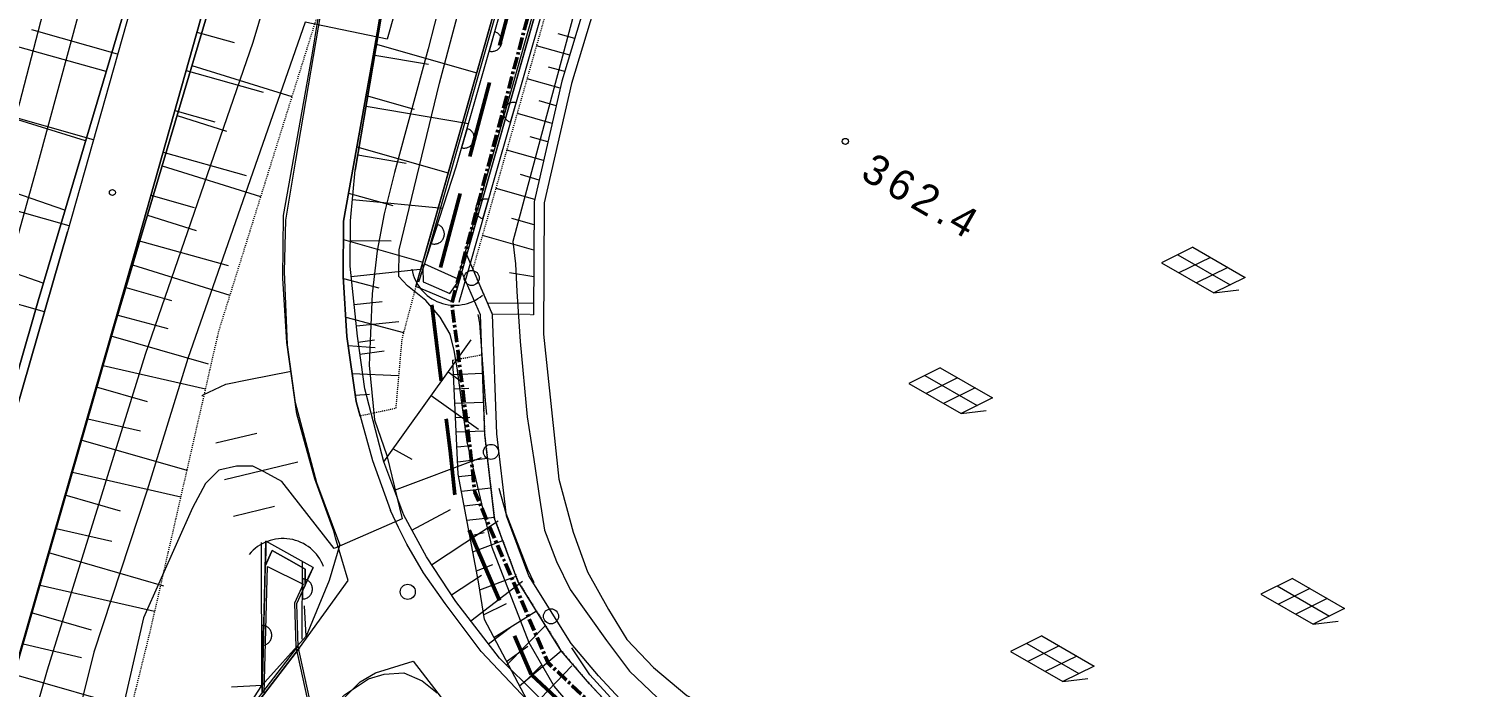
# Model space of a CAD drawing. Header units: millimetres. Extents: x 432273 to 1023813, y 170116 to 705940.
# Drawn here: x 559449 to 630613, y 526994 to 559749 of the extents above; entities that cross this region are included whole.
import ezdxf

# ---------------------------------------------------------------- set-up
doc = ezdxf.new("R2010")
doc.units = ezdxf.units.MM
doc.header["$LTSCALE"] = 100
for name, pattern in [('561019', [1, 0.5, -0.5]), ('56301', [0.5, 0.25, -0.25]), ('CENTER', [2, 1.25, -0.25, 0.25, -0.25]), ('DASHED', [19.049999999999997, 12.7, -6.35])]:
    doc.linetypes.add(name, pattern=pattern)
for name, color, linetype, lineweight in [('D-BGD', 7, 'Continuous', 13), ('D-BGD-数値図化', 7, 'Continuous', 13), ('S-SUV-ROW', 8, 'Continuous', 18), ('●予備設計_LP横断', 7, 'Continuous', 13)]:
    doc.layers.add(name, color=color, linetype=linetype, lineweight=lineweight)
doc.styles.add('Style-WORKING', font='WORKING.shx')
doc.linetypes.add('56111', pattern='A,1.25,[30,dgnlstyle-dm500.shx,S=0.004,R=0,X=0,Y=0],1.25', length=2.5)
doc.linetypes.add('56130', pattern='A,1,-0.375,[44,dgnlstyle-dm500.shx,S=0.0012,R=0,X=0,Y=0],-0.375', length=1.75)

# ---------------------------------------------------------------- blocks, each defined once
blk = doc.blocks.new('M7312')
at = {"layer": '●予備設計_LP横断', "linetype": 'Continuous', "lineweight": 20}
blk.add_circle((0, -0.001000000003841706), 0.15, dxfattribs=at)
blk = doc.blocks.new('M6217')
at = {"layer": 'D-BGD-数値図化', "linetype": 'Continuous', "lineweight": 9}
for p, q in [((-1.033000000001266, 0.7000000000116415), (-2, -0.75)), ((-1.5, 0), (1.5, 0)), ((-1.033000000001266, 0.7000000000116415), (1.966999999998734, 0.7000000000116415)), ((-0.03300000000126602, 0.7000000000116415), (-1, -0.75)), ((0.966999999998734, 0.7000000000116415), (0, -0.75)), ((1.966999999998734, 0.7000000000116415), (1, -0.75)), ((1, -0.75), (2, 0)), ((-2, -0.75), (1, -0.75))]:
    blk.add_line(p, q, dxfattribs=at)
blk = doc.blocks.new('21311212131313131')
at = {"layer": 'D-BGD', "linetype": 'Continuous'}
for p, q in [((2510242.737455517, -1408975.29285055), (2508581.053305, -1407450.004276567)), ((2477398.823436591, -1407948.518006227), (2477180.379128029, -1408780.848052828)), ((2478234.169749421, -1408181.924384336), (2477800.634114638, -1409833.354427478)), ((2509630.850526223, -1410032.293428478), (2507851.508780933, -1407980.895696097)), ((2479056.371685331, -1408411.658056455), (2478842.656824071, -1409224.866685324)), ((2479884.394517016, -1408617.464631961), (2479451.428915181, -1410266.72329753)), ((2480762.459365742, -1408799.865019195), (2480540.068718152, -1409646.9986047)), ((2481640.524214465, -1408982.265406435), (2481183.927225945, -1410721.541082889)), ((2508616.799884786, -1410695.881822468), (2506628.451290749, -1408809.35881533)), ((2509464.950860657, -1409792.145270114), (2508566.01622771, -1408935.222660448)), ((2482566.514094413, -1409174.621259104), (2482331.985301517, -1410067.991638619)), ((2483492.503974373, -1409366.97711178), (2483010.985791296, -1411201.182953396)), ((2484469.034647503, -1409569.831802049), (2484221.705205845, -1410511.96259306)), ((2487956.64632471, -1409757.990635377), (2487283.337898402, -1412322.766571444)), ((2489282.332236295, -1409737.697197449), (2489122.756199004, -1410950.562147853)), ((2490608.018147874, -1409717.403759519), (2490643.022425037, -1412004.08762506)), ((2507257.573639761, -1411352.083761514), (2505892.003822279, -1409259.8124435)), ((2508444.212082994, -1410692.188594993), (2507657.984192286, -1409656.271332399)), ((2485445.565320639, -1409772.686492322), (2484937.765737054, -1411707.003814727)), ((2486699.975891773, -1409777.227592789), (2486405.828820204, -1410890.111878466)), ((2504909.044610028, -1412102.581596353), (2504195.296207308, -1410307.387611462)), ((2506459.18843542, -1412513.02572798), (2504431.907940632, -1409989.569236799)), ((2507585.085493736, -1411601.732368386), (2506678.594053553, -1410467.063676273)), ((2431794.898435929, -1410936.131317785, 366859.9801714554), (2484164.689498886, -1418731.205466438, 364369.9803060383)), ((2503015.617747032, -1412485.3892054), (2502428.895966555, -1411009.68795394)), ((2506138.983073452, -1411883.84333986), (2505563.479569842, -1410755.466353208)), ((2498557.380029604, -1413327.615307037), (2498353.369472023, -1411854.622973856)), ((2500025.950799099, -1413109.430656973), (2499823.949635434, -1411650.946503615)), ((2501461.061559726, -1412809.876018329), (2501272.757246384, -1411450.285548435)), ((2503708.310360137, -1414518.410619288), (2501457.893655203, -1411257.180336566)), ((2503961.178345371, -1412288.019726252), (2503637.213632732, -1411476.261591791)), ((2494222.615802484, -1413620.902056248), (2494125.56799725, -1412186.540103091)), ((2495292.181263042, -1414710.669195445), (2496911.135958818, -1412336.435676954)), ((2495656.774674724, -1413523.867991322), (2495577.811584452, -1412105.680790965)), ((2497073.719048606, -1413427.998645828), (2496995.698211683, -1412026.734436266)), ((2500034.172395365, -1416440.182811121), (2498323.235073859, -1412151.839170807)), ((2499297.571313553, -1413261.467321711), (2499190.162484041, -1412485.653860369)), ((2500743.506179419, -1412959.653337655), (2500645.929810164, -1412255.134681841)), ((2502238.339653379, -1412647.632611873), (2502044.583129923, -1411938.809681532)), ((2505187.119801359, -1413503.904685886), (2504167.811948549, -1412033.866878452)), ((2477875.243978754, -1417868.477346797), (2479209.489790988, -1412787.679371896)), ((2480982.64304255, -1418254.677155963), (2481736.649587551, -1413149.662831644)), ((2494105.064503795, -1413901.191847557), (2494564.19304587, -1413229.104866403)), ((2494939.695238604, -1413572.385023777), (2494895.692514725, -1412859.247735399)), ((2496365.246861675, -1413475.933318572), (2496326.000879874, -1412771.070466097)), ((2497815.549539108, -1413377.806976434), (2497745.041690479, -1412659.242840747)), ((2489657.358356101, -1415445.085505677, 362559.9804038677), (2483899.397766251, -1413718.011118292, 362439.9804103536)), ((2502001.24712983, -1415533.366136204), (2500939.487245404, -1413641.075080656)), ((2483013.565020568, -1418667.926991329), (2484212.71961432, -1414101.55535602)), ((2485637.807428885, -1418830.821372196), (2485966.298867618, -1414336.492592558)), ((2478432.536840109, -1417873.288066576), (2478832.492712846, -1415185.141027918)), ((2487632.319823533, -1419237.950144097), (2488673.539993227, -1415272.99160267)), ((2489464.659836017, -1418816.712123129), (2489011.20365477, -1415250.961697899)), ((2480445.156700602, -1418263.265870491), (2481077.754601161, -1415856.409766512)), ((2491487.359426471, -1419044.505102987), (2492192.347273679, -1416153.766408369)), ((2497980.529187645, -1416547.183363751), (2498480.761010815, -1415612.588263388)), ((2483399.510328211, -1418608.727828212), (2483762.332634248, -1416196.662461958)), ((2485317.387305798, -1419030.901718097), (2485883.036112909, -1416820.106023527)), ((2487676.021362587, -1418897.78039593), (2487640.026085258, -1416860.207356482)), ((2491906.493272506, -1418500.407186266), (2491644.740821144, -1416396.24816942)), ((2494289.619449089, -1418664.373802758), (2494327.352966683, -1416357.100756877)), ((2489562.920389331, -1419204.672687139), (2489996.391629231, -1417427.303314528)), ((2490849.611844668, -1418640.055045731), (2490677.756686671, -1417246.331403292)), ((2492715.913233599, -1418396.295445435), (2492584.654386393, -1417594.814913091)), ((2492893.078961411, -1418891.799170211), (2492969.665544286, -1417547.957553352)), ((2493314.622673152, -1418302.23712692), (2493126.506036138, -1417104.81824781)), ((2495348.801235585, -1418491.886997588), (2495290.392692626, -1417788.135745776)), ((2507543.781391088, -1420881.833912094, 363389.9803590067), (2503692.919386934, -1420939.801330076, 363439.9803563043)), ((2507543.781391088, -1420881.833912094, 363389.9803590067), (2503692.919386934, -1420939.801330076, 363439.9803563043)), ((2507385.251088727, -1420692.445061728), (2505886.267840896, -1420806.67718686)), ((2507385.251088727, -1420692.445061728, 363389.9803590067), (2509891.958280981, -1422839.936126808, 363359.9803606282)), ((2510848.032882317, -1423123.918959339), (2507972.969683272, -1421001.64371304)), ((2510848.032882317, -1423123.918959339), (2507972.969683272, -1421001.64371304)), ((2499689.884387849, -1424903.45776898), (2498728.455912719, -1421278.511732575)), ((2479131.070424736, -1426955.28261726), (2480581.965099501, -1421953.160424172)), ((2501503.234569425, -1424423.223723361), (2500964.83129454, -1422393.343323716)), ((2509891.958280981, -1422839.936126808, 363289.9803644116), (2502770.376928854, -1422999.85348046, 363469.9803546828)), ((2509891.958280981, -1422839.936126808, 363289.9803644116), (2502770.376928854, -1422999.85348046, 363469.9803546828)), ((2509891.958280981, -1422839.936126808), (2510006.190406105, -1424338.919374643)), ((2479390.299821655, -1427244.300844248), (2480384.220601341, -1423387.862102447)), ((2484152.01780824, -1428335.846729637), (2485582.634888024, -1423403.633820525)), ((2497877.891561589, -1425383.294843165), (2497340.365450077, -1423353.894635462)), ((2483477.297656883, -1428296.035967547), (2484553.874582246, -1424142.834776429)), ((2477466.882370155, -1426738.568820625), (2477952.574511136, -1424872.583091225)), ((2481641.544116472, -1427645.564673456), (2482361.922055128, -1425161.980897898)), ((2487887.372842776, -1429444.832994739), (2489048.270323872, -1424950.178980364)), ((2489102.792808288, -1429697.116181677), (2490513.415691245, -1424833.835509664)), ((2481389.524467847, -1427757.33140236), (2481916.128579139, -1425754.137041788)), ((2492664.383548258, -1430714.70152285), (2493955.956369075, -1425835.568721335)), ((2494137.366859831, -1431060.375320719), (2495192.752419903, -1425952.327702812)), ((2485631.27420181, -1428859.582334795), (2486199.622488454, -1426696.834156084)), ((2486627.405308256, -1429016.481455649), (2487337.715298953, -1426567.608060382)), ((2497853.852352277, -1432084.960774961), (2499259.389450269, -1426789.400160525)), ((2499473.980043922, -1432474.207955103), (2500591.035427973, -1427067.679469687)), ((2490227.218107194, -1430064.529295554), (2490846.91440802, -1427724.684031136)), ((2491617.434803371, -1430388.54435821), (2492236.581944817, -1427885.913678718)), ((2503494.83550435, -1433588.391981879), (2505029.574842779, -1427827.7434662)), ((2505122.183805632, -1433970.590497466), (2506305.410397605, -1428248.585492317)), ((2495203.671085347, -1431386.578042848), (2495880.349524761, -1428838.518871968)), ((2496805.673451873, -1431767.291637917), (2497348.783687902, -1429138.647612083)), ((2509574.591656308, -1435206.619671013), (2511213.691433125, -1429047.086609977)), ((2500618.897063401, -1432823.423272365), (2501343.786007627, -1430062.348275618)), ((2478645.246646008, -1430666.959816319), (2477532.559669741, -1434948.598004829)), ((2502298.081924778, -1433222.399226281), (2502873.15241879, -1430440.265853645)), ((2479517.800466747, -1431209.863806417), (2477815.836586872, -1437904.748581965)), ((2482931.686753921, -1431770.875158813), (2480695.876757546, -1440374.039990364)), ((2506499.210942687, -1434389.470742315), (2507300.289703116, -1431385.095303971)), ((2482992.030612038, -1432165.19560451), (2482009.610934662, -1435555.821056475)), ((2508069.053853391, -1434751.306824315), (2508688.493826679, -1431834.281119177)), ((2486466.260757326, -1433120.527402593), (2484238.545927711, -1439988.14443493)), ((2487230.868210002, -1432893.165973894), (2486112.547109301, -1437205.920983155)), ((2490116.083823985, -1434124.143135341), (2488977.196894778, -1437632.93699946)), ((2491542.791014236, -1434033.83226157), (2489252.686805096, -1442652.875950635))]:
    blk.add_line(p, q, dxfattribs=at)
at = {"layer": 'D-BGD', "linetype": '56111'}
blk.add_line((2510258.162989611, -1422812.402568795), (2502701.515298071, -1422782.029996491), dxfattribs=at)
at = {"layer": 'D-BGD', "linetype": 'Continuous', "flags": 128}
for points in [[(2507965.128724509, -1411971.667649674), (2510345.721413969, -1409634.750397413)], [(2527681.414552403, -1344903.898379376), (2526576.913774494, -1345601.177267056), (2520807.534907855, -1368549.682402829), (2516076.832254638, -1389900.724759329), (2514231.572312018, -1397846.701952279), (2513339.334558267, -1400078.38924363), (2512672.303952049, -1401430.129575514), (2511723.041009977, -1403114.1617791), (2510630.697128133, -1404578.501385551), (2509053.892183941, -1406109.380102453), (2507486.235756377, -1407502.762264522), (2504153.052249359, -1409678.447902626), (2501192.265242706, -1410855.25680977), (2497129.696943524, -1411418.649209515), (2491201.637456791, -1411747.428636293), (2488263.491214511, -1413097.377349653)], [(2528002.189471261, -1345411.253691194), (2527099.799760864, -1345980.90769795), (2521391.763022403, -1368688.244559238), (2516662.187194069, -1390033.063551608), (2514805.761354169, -1398026.509918549), (2513887.407663546, -1400322.563018534), (2513202.923706449, -1401710.350269366), (2512226.853236236, -1403441.269103488), (2511082.68688696, -1404975.282457199), (2509462.638840853, -1406549.750550417), (2507851.508780933, -1407980.895696097), (2504429.809254539, -1410214.147931357), (2501346.360946178, -1411440.091380078), (2497188.002962886, -1412016.027121028), (2491234.80035806, -1412347.002804364), (2489131.702168067, -1413325.280076758), (2489484.474894739, -1413418.077646409)], [(2528570.088193763, -1346156.497239417), (2527746.779990337, -1349241.046558259), (2524709.374694462, -1361186.895445859), (2521912.870801915, -1374571.106695263), (2519020.963670483, -1387296.590251264), (2516971.908168191, -1396316.642041555), (2516028.423800811, -1399599.891344768), (2515197.465043369, -1401736.300709896), (2514336.361326414, -1403648.72062015), (2513039.66421115, -1406081.94600418), (2512213.502585515, -1407428.654843722), (2510345.721413969, -1409634.750397413), (2506377.69163168, -1411841.390245344), (2504507.184259263, -1412174.050401574), (2499183.678784812, -1413285.240424268), (2493514.036220272, -1413668.843995262)], [(2488263.462073503, -1413097.488337582), (2475998.207547296, -1409877.121276027), (2460232.952090535, -1405740.663773951), (2448092.570939938, -1402519.241655747), (2446183.520984461, -1402012.254628363), (2441397.617162577, -1400764.878597199), (2433876.159302399, -1398804.304669345), (2428488.984378912, -1397551.541309077), (2423166.602850346, -1397142.535460528), (2413728.370848289, -1397381.757197911), (2410733.706387937, -1397329.299594214), (2401759.339793966, -1395675.766336207), (2389974.386778842, -1393316.981306479), (2377659.737088535, -1390857.466932077), (2370884.840918633, -1389242.886601584), (2369208.508051027, -1388843.916933565), (2358657.059380054, -1386011.749803726)], [(2358657.059380054, -1388083.1819775), (2368717.835114762, -1390783.558559456), (2377232.091736655, -1392811.091517477), (2389582.244064604, -1395278.640976011), (2401381.878326738, -1397639.762875999), (2410533.610798992, -1399325.410643293), (2413735.771747221, -1399382.015879742), (2423114.862658772, -1399144.619254756), (2428184.679485154, -1399533.925756357), (2433397.933094445, -1400746.199944997), (2445675.138339641, -1403946.761452847), (2459722.815118953, -1407674.210214534), (2464561.598405054, -1408943.694206076), (2466252.388685444, -1409387.059628187), (2475491.182257758, -1411811.231129057), (2488726.152341651, -1415286.440423277), (2488985.394772631, -1415271.034103983), (2489649.225701563, -1415230.866330585), (2489808.239061977, -1414842.520180651), (2490197.807685747, -1413887.24526089), (2489684.116131869, -1413549.029432423), (2489484.474894739, -1413418.077646409)], [(2437624.704471697, -1396042.495395068), (2437624.704471697, -1396042.495395068), (2463728.718576394, -1404128.916944107), (2479527.913592076, -1408543.412859067), (2485552.02018526, -1409794.800358492), (2491170.430293396, -1409708.794423177)], [(2496386.975876318, -1418227.358730811), (2495667.494336862, -1418439.988111515), (2492444.573221284, -1418964.837928252), (2489472.755185962, -1419212.176974124), (2486713.227904214, -1419250.82096407), (2478853.395428293, -1418012.478682346), (2477315.187574907, -1417786.027057343), (2468177.703031096, -1416438.790259334), (2458851.341394823, -1415176.261426179), (2454755.683846125, -1414621.402527566), (2441592.713866394, -1412601.536407841), (2441288.793496294, -1412554.863091731), (2434373.445010681, -1411298.888576841), (2431933.471118644, -1411024.531593156), (2430726.049514246, -1410916.462585706), (2428831.325926607, -1411010.138289135), (2427669.634476888, -1411320.416904849), (2422756.70555289, -1412666.632185807), (2421023.091145654, -1412724.240881622), (2414412.055220342, -1411780.783318314)], [(2358657.059380054, -1405116.466649318), (2362552.052965322, -1405834.619382136), (2368686.490732715, -1406921.882957481), (2375198.793647845, -1408185.222968855), (2388272.463234089, -1410776.383586696), (2401423.341371204, -1413241.085368159), (2408168.002664888, -1414586.025485956), (2413610.060083291, -1415698.96785596), (2417599.864005749, -1416428.446356288), (2422209.340329613, -1417185.926165196), (2429221.426448369, -1418488.018237473), (2439273.40403551, -1420694.994707351), (2456725.773720596, -1425121.180122817), (2469693.472027982, -1428538.997872106), (2472342.77613151, -1429236.900412271), (2490996.072398169, -1434366.119352137), (2508857.712932934, -1439098.437652751), (2530493.80087034, -1444947.37725439)], [(2441288.793496294, -1412554.863091731), (2441592.713866394, -1412601.536407841), (2454755.683846125, -1414621.402527566), (2458851.341394823, -1415176.261426179), (2468177.703031096, -1416438.790259334), (2477315.187574907, -1417786.027057343), (2478853.395428293, -1418012.478682346), (2486713.227904214, -1419250.82096407), (2489472.755185962, -1419212.176974124), (2492444.573221284, -1418964.837928252), (2495667.494336862, -1418439.988111515), (2498592.927930842, -1417575.576588374), (2501060.150316869, -1416625.628725435)], [(2507965.128724509, -1411971.667649674), (2505622.724683495, -1413811.9133804), (2504114.963112121, -1414918.873481613), (2502717.805431848, -1415771.731691894), (2501889.217970338, -1416198.241626982), (2501060.150316869, -1416625.628725435)], [(2511918.2850559, -1420185.956361202), (2510258.592458769, -1418715.339840329), (2509440.597906887, -1417535.634499865), (2509189.347510261, -1416759.669187315), (2509112.842979152, -1415797.776804523), (2509490.00983297, -1414863.073613895), (2510067.535342511, -1414112.156715166)], [(2625466.565750719, -1455191.945649403), (2622770.468763465, -1455137.629452334), (2608757.691051504, -1454270.261313782), (2593933.427209351, -1452769.409042871), (2582484.970140864, -1451336.999408392), (2568534.525542987, -1448952.162544109), (2553705.873962468, -1446091.12258478), (2545301.64825691, -1444341.571978309), (2531476.901069621, -1441069.054386485), (2509891.310767803, -1435234.078613252), (2492038.525087315, -1430504.327713357), (2473382.117138607, -1425374.545361067), (2470727.069862821, -1424674.638832616), (2457726.980599887, -1421249.349411644), (2440256.901206207, -1416818.02919475), (2438038.97495519, -1416217.194297163), (2437285.018117508, -1415853.47186016)], [(2502138.242472384, -1419425.210896281), (2499558.423684322, -1420418.402818663), (2496336.126246947, -1421371.108441981), (2492809.778345651, -1421944.178332298), (2489617.978831986, -1422210.17599326), (2486498.905439375, -1422253.777823783), (2478400.581137465, -1420978.359368583), (2476866.842321439, -1420752.074184591), (2467757.843108284, -1419409.030935187), (2458425.25810784, -1418145.375277135), (2454327.366040478, -1417590.433158033), (2441138.145248802, -1415566.45671021), (2440834.224878735, -1415519.783394101)], [(2440256.901206194, -1416818.029194743), (2457726.980599887, -1421249.349411644), (2470727.069862821, -1424674.638832616), (2473382.117138607, -1425374.545361067), (2492038.525087315, -1430504.327713357), (2509891.310767803, -1435234.078613252), (2531476.901069621, -1441069.054386485), (2545301.64825691, -1444341.571978309), (2553705.873962468, -1446091.12258478), (2568534.525542987, -1448952.162544109), (2582484.970140864, -1451336.999408392), (2593933.427209351, -1452769.409042871), (2608757.691051504, -1454270.261313782), (2622770.468763465, -1455137.629452334), (2625466.565750719, -1455191.945649403)], [(2507972.969683272, -1421001.64371304), (2504577.255974095, -1418655.907034713), (2502471.524378933, -1419320.372174561), (2502138.242472384, -1419425.210896281)], [(2503757.79982603, -1421360.652264493), (2504054.66079681, -1420803.800829203), (2504134.789719008, -1420803.204893304), (2504852.044393484, -1420794.563346976), (2504453.818915945, -1420624.441482502), (2503961.320854382, -1420414.111673858), (2502701.515298064, -1422782.029996504), (2503290.819863298, -1422784.286512373), (2503957.058448107, -1422787.618198603), (2503223.513594762, -1422488.651845465), (2503167.522448486, -1422465.980472681), (2503757.79982603, -1421360.652264493)], [(2507914.027557215, -1421082.24039224), (2511977.227181928, -1420105.359681978)], [(2662323.14856254, -1459052.38448223), (2648448.016636777, -1459560.012500415), (2633537.017893234, -1459354.64348862), (2622606.342624572, -1459135.958213129), (2608431.968844066, -1458257.64896905), (2593483.301808327, -1456744.555630522), (2581899.43539377, -1455295.019788504), (2567818.697120172, -1452887.87695693), (2552918.957043859, -1450013.001348024), (2544432.553469557, -1448246.964470786), (2530493.80087034, -1444947.37725439), (2508857.712932934, -1439098.437652751), (2490996.072398169, -1434366.119352137), (2472342.77613151, -1429236.900412271), (2469693.472027982, -1428538.997872106), (2456725.773720596, -1425121.180122817), (2439273.40403551, -1420694.994707351)], [(2504852.044393484, -1420794.563346976), (2504134.789719008, -1420803.204893304), (2504054.66079681, -1420803.800829203), (2503757.79982603, -1421360.652264493), (2503167.522448486, -1422465.980472681), (2503223.513594762, -1422488.651845465), (2503957.058448107, -1422787.618198603), (2510258.162989611, -1422812.402568795)], [(2504852.044393484, -1420794.563346976), (2505782.00975411, -1421190.797264705), (2507914.027557215, -1421082.24039224)]]:
    blk.add_lwpolyline(points, dxfattribs=at)
at = {"layer": 'D-BGD', "linetype": '56130', "flags": 128}
blk.add_lwpolyline([(2514622.547103461, -1246109.584390967), (2512893.221900224, -1246076.058012172), (2511007.794139144, -1246040.298072161), (2509122.846569995, -1246003.660968788), (2508538.343924178, -1245992.632819114), (2455835.197347997, -1246138.980726521), (2454668.736560267, -1255950.008128284), (2453065.61965814, -1269434.605314129), (2451493.7544711, -1286129.558277148), (2448677.525475227, -1311230.545793112), (2446125.953955965, -1331880.922084621), (2443096.552229786, -1352227.534884749), (2441273.763789459, -1368245.884962265), (2438168.086199054, -1395687.381591624), (2463869.998574408, -1403649.24129833), (2479646.172181975, -1408057.304739232), (2485599.614892431, -1409294.013232208), (2492122.857949135, -1409194.156224697), (2499317.424646148, -1408276.166924074), (2501939.271709581, -1407512.329788409), (2503905.387017649, -1406763.4532186), (2505752.379328482, -1405680.315227313), (2507219.10744688, -1404737.858173567), (2508591.490280627, -1403384.640912339), (2509935.590571872, -1401685.329610766), (2510922.448141532, -1399736.868520182), (2511901.045835306, -1397709.783172686), (2512596.290106982, -1395912.912559247), (2516142.058910173, -1380999.671623971), (2516436.130554646, -1379760.690311514), (2519187.266831798, -1366609.291805269), (2522979.40566646, -1351173.120882838), (2524671.515952447, -1344479.428805431), (2524926.280734827, -1344103.599211902), (2527762.703748247, -1339909.429601868), (2532672.782989978, -1322814.304546974), (2534881.598947912, -1317255.085069758), (2538710.999586049, -1310972.159883174), (2543848.631514769, -1302751.400003073), (2546419.359153654, -1297676.454101073), (2548058.677996431, -1293830.178780453), (2549288.464857101, -1290946.490306488), (2550142.7856211, -1288615.383194856), (2550802.915615333, -1286451.578019368), (2552060.930484941, -1282329.300423205), (2553583.436383714, -1272715.465467964), (2555409.243755489, -1262455.961742026), (2558253.263676069, -1246281.867809497), (2550721.829888273, -1246307.479687257), (2526587.932707722, -1246387.391619486), (2525836.3787448, -1246331.654922297), (2524047.66852824, -1246198.356710113), (2522257.600956349, -1246065.455469365), (2520621.068541617, -1245943.642644078)], dxfattribs=at)
at = {"layer": 'D-BGD', "linetype": 'Continuous', "flags": 128}
for points, elevation in [([(2504812.796833211, -1420887.081604204), (2505764.377527378, -1421291.728446411), (2507928.242004699, -1421181.22497895), (2511999.105569355, -1420202.839603418)], 361999.9804341352), ([(2441124.986473615, -1355814.403248399), (2439535.811422008, -1372974.136100403), (2437012.658290696, -1396286.098691348), (2437875.785146303, -1397491.651176098), (2439345.340859636, -1398251.679273951), (2442033.081364534, -1399179.250351777), (2462727.500458831, -1404717.892219523), (2487559.322234682, -1410808.024946091), (2488666.1761478, -1410660.39269952), (2490029.378905409, -1410563.032339258), (2492521.742500949, -1410343.931835052), (2496249.947027041, -1409914.426900083), (2498371.424519699, -1409548.151392974), (2500382.57839118, -1409200.143268199), (2501873.730300522, -1408935.699067349), (2503415.537675204, -1408320.492824294), (2504788.94881233, -1407600.559779856), (2507299.293768708, -1405745.087563247), (2508793.199601914, -1404565.560128268), (2510080.183837034, -1403162.17237479)], 361999.9804341352), ([(2511169.185538564, -1406918.51882321), (2509612.868145484, -1408307.848050398), (2507492.145382465, -1409591.1275594), (2502783.412826081, -1411534.783883777), (2497560.430084565, -1412878.849781587), (2493886.123757302, -1413447.304282084), (2493034.613346445, -1413624.137362806), (2492230.386537506, -1413829.135327009), (2491395.358573789, -1414344.462597522), (2490577.881531359, -1415073.464761723), (2489866.311684786, -1416010.929536371), (2489416.401487441, -1416447.514890959), (2488093.867734845, -1416462.255452662), (2479752.092808857, -1414634.028934753), (2461849.215075474, -1410251.928394992), (2441456.515313541, -1404999.303005425), (2428830.039298961, -1401659.979419152), (2426131.480128704, -1401022.895771936), (2424322.627677915, -1400961.793749357), (2423195.875453397, -1401283.219131283), (2421558.09282252, -1401927.967701738), (2417391.926468321, -1404011.319703613), (2416150.049660739, -1404515.969880012)], 361999.9804341352), ([(2489458.948197585, -1413514.687100674), (2475972.680850142, -1409973.730730291), (2460207.425393398, -1405837.273228199), (2448067.044242783, -1402615.851110011), (2446157.994287352, -1402108.864082651), (2441372.090465443, -1400861.488051441), (2433852.386932012, -1398901.874507471), (2428473.669891366, -1397650.321192609), (2423164.215283042, -1397242.691830457), (2413728.21779968, -1397481.996788347), (2410723.738101163, -1397428.726110701), (2401740.91362435, -1395773.982807277), (2389955.08344584, -1393414.71758563), (2377638.199236837, -1390955.119990722), (2370861.548740178, -1389339.579276348), (2369183.858517251, -1388941.006579762), (2358657.059380054, -1386115.250704661)], 360999.9804881846), ([(2358657.059380054, -1387979.67247549), (2368742.484648535, -1390686.46891325), (2377253.62958835, -1392713.438458822), (2389601.547397606, -1395180.90469686), (2401400.304496359, -1397541.546404906), (2410543.579085765, -1399225.984126807), (2413735.924795842, -1399281.776289297), (2423117.250226093, -1399044.462884794), (2428199.993972704, -1399435.145872819), (2433421.705464842, -1400648.630106851), (2445700.665036817, -1403850.151998603), (2459748.341816107, -1407577.60076027), (2464587.125102221, -1408847.084751819), (2466277.915382598, -1409290.450173922), (2475516.708954931, -1411714.621674804), (2488751.679038798, -1415189.83096901), (2489458.948197585, -1413514.687100674)], 360999.9804881846), ([(2464480.48329107, -1412046.934657058), (2478066.981617709, -1415227.787242808), (2484247.092146561, -1416770.988287736), (2486318.608637733, -1417241.51133605), (2488157.08759395, -1417552.539874493), (2490304.832163488, -1417754.702583612), (2492251.782843706, -1417796.781543133), (2493856.288750838, -1417829.239447813), (2496564.778896798, -1417502.727082505), (2498327.150293347, -1416853.220593473), (2501460.650483852, -1416037.730297512), (2502997.85301432, -1419379.356386386), (2499731.983429557, -1422054.747746274), (2499260.479902329, -1422938.947562643), (2498991.93782112, -1423504.461583914), (2499015.024345333, -1424326.5272378), (2499220.951127472, -1425201.944894103), (2499896.970518368, -1425855.892665338), (2501126.535479144, -1426462.880147899), (2506650.541199888, -1428788.083346361), (2525150.896323807, -1432628.556064179)], 362999.9803800859), ([(2358657.059380054, -1397317.573070537), (2370204.38603572, -1399282.350491999), (2385970.883097379, -1402291.989765106), (2408638.854739384, -1407699.16711853), (2413632.425313829, -1408525.549686528), (2415663.819947479, -1408511.252963209), (2417802.008502676, -1408176.926481878), (2420278.829946354, -1407473.921631576), (2422448.241497525, -1406709.792748615), (2424561.131013448, -1406009.34477918), (2427229.950800431, -1405738.637988071), (2429875.834252126, -1406167.898961579), (2444511.619894727, -1409112.603281381), (2457963.521949249, -1412266.514421437), (2472321.969007106, -1415892.761293751), (2477619.802402396, -1417273.32171465), (2476867.825666507, -1421362.533022461), (2493699.00585645, -1426858.883586684), (2500294.802867422, -1428740.230631949), (2508409.711016967, -1431228.608203084), (2514811.505696376, -1432683.400361362)], 363999.9803260367), ([(2525843.264270069, -1437890.368354854), (2509335.430229808, -1433517.261361632), (2493542.717739391, -1428964.479355717), (2477918.257042707, -1423931.505402853), (2466545.161402612, -1420812.053283182), (2458229.224052151, -1418422.251849938), (2458777.331570193, -1414880.377097765), (2444484.825771833, -1411346.090808917), (2434893.164774966, -1409047.95726076), (2431110.146618071, -1408317.677163856), (2428824.827054352, -1407844.114176607), (2426870.634275353, -1407684.066787007), (2425034.93603424, -1407694.911292513), (2422996.149125769, -1408160.036511267), (2421429.678824917, -1408776.561847488), (2418154.721933956, -1410085.77268524), (2416481.639453553, -1410380.585679834), (2414766.803229041, -1410318.509880973), (2398392.794479176, -1406581.842787452), (2383312.280307598, -1403345.79587729), (2361080.885415372, -1399073.687059974), (2358657.059380054, -1398725.183965681)], 364999.9802719873), ([(2510252.489645506, -1422712.393508796), (2503957.211496712, -1422687.378608174), (2504812.796833211, -1420887.081604204)], 361999.9804341352), ([(2464896.211968435, -1429711.406625325), (2484278.855709718, -1434543.334135486), (2497406.721944732, -1437914.309255133), (2513704.48635772, -1442400.42397174)], 364999.9802719873), ([(2526484.726157719, -1447535.121153484), (2510216.505029654, -1443301.167471437), (2497243.793403489, -1439873.765014403), (2481157.713288328, -1435471.613101758), (2464880.357993559, -1431627.112305942)], 363999.9803260367)]:
    blk.add_lwpolyline(points, dxfattribs=dict(at, elevation=elevation))
at = {"layer": 'D-BGD', "linetype": '561019', "flags": 128}
for points in [[(2493514.036220272, -1413668.843995262), (2493396.217966244, -1413107.289168527), (2493214.704448774, -1412237.255975146), (2497188.002962886, -1412016.027121028), (2501346.360946178, -1411440.091380078), (2504429.809254539, -1410214.147931357), (2507851.508780933, -1407980.895696097), (2509462.638840853, -1406549.750550417), (2511082.68688696, -1404975.282457199), (2512226.853236236, -1403441.269103488), (2513202.923706449, -1401710.350269366), (2513887.407663546, -1400322.563018534), (2514805.761354169, -1398026.509918549), (2516662.187194069, -1390033.063551608), (2521391.763022403, -1368688.244559238), (2527099.799760864, -1345980.90769795), (2528002.189471279, -1345411.253691205), (2528376.381439578, -1345902.249953608), (2528570.088193763, -1346156.497239417)], [(2358657.059380054, -1391588.397457373), (2378520.402744412, -1395818.098433073), (2391019.193612248, -1398524.343463233), (2399191.304862062, -1400293.890909022), (2410094.226581501, -1402904.003817179), (2412208.243886264, -1403398.93343396), (2413642.890025312, -1403762.498034757), (2415055.958135461, -1403936.404035089), (2416507.451163176, -1403511.164404756), (2420020.229328505, -1401475.976998259), (2420955.427054524, -1401058.807848077), (2422110.985056798, -1400793.053165344), (2424705.193344572, -1400254.633625473), (2428184.679485154, -1399533.925756357), (2433397.933094445, -1400746.199944997), (2445675.138339641, -1403946.761452847), (2459722.815118953, -1407674.210214534), (2475491.182257758, -1411811.231129057), (2489892.16934891, -1415593.010450597), (2490120.57714414, -1415648.50705503), (2492535.409833106, -1416237.431851967), (2495974.57803068, -1416467.105151469), (2496252.971710042, -1417655.80309383), (2496386.975876318, -1418227.358730811)], [(2491170.430293396, -1409708.794423177), (2491201.637456791, -1411747.428636293), (2488979.995224826, -1412768.175333454), (2476125.166261534, -1409393.508354509), (2460360.524171475, -1405257.211781787), (2446310.702891408, -1401528.699092621), (2436838.266269651, -1399059.680674403), (2437624.704471697, -1396042.495395068)], [(2437285.018117489, -1415853.471860149), (2436932.101904556, -1415331.941320537), (2436799.078210761, -1414902.287186354), (2440834.224878735, -1415519.783394101), (2441138.145248795, -1415566.456710223), (2454327.366040478, -1417590.433158033), (2458425.25810784, -1418145.375277135), (2467757.843108284, -1419409.030935187), (2475997.601155887, -1420623.930855943), (2479348.724921263, -1421595.451928007), (2492331.215438482, -1425361.098913324), (2504884.767318611, -1427954.817369557), (2507321.118728194, -1428458.619056665), (2511749.299636581, -1429457.722462232), (2524877.867025212, -1432317.204199605), (2549447.119458537, -1437779.080378059), (2550102.685730406, -1437924.774627955), (2550277.253677556, -1437959.917598793), (2563528.999864467, -1440588.141955245), (2578726.249459584, -1443213.191484833), (2587788.050206392, -1444838.206888766), (2590742.921874026, -1445862.993876614), (2591770.462811495, -1446174.699662874), (2594901.34874078, -1447123.697629577), (2601287.259781517, -1448788.681855309), (2612561.521968483, -1451509.737275298), (2613784.637815844, -1451845.285260044), (2621740.707650766, -1454032.381604983), (2622660.466540501, -1454318.144591556), (2623603.198119062, -1454611.923531211), (2625466.565750719, -1455191.945649403)]]:
    blk.add_lwpolyline(points, dxfattribs=at)
at = {"layer": 'D-BGD', "linetype": '56111'}
for points in [[(2358657.059380054, -1386011.749803726), (2369208.508051027, -1388843.916933565), (2377659.737088535, -1390857.466932077), (2389974.386778842, -1393316.981306479), (2401759.339793966, -1395675.766336207), (2410733.706387937, -1397329.299594214), (2413728.370848289, -1397381.757197911), (2423166.602850346, -1397142.535460528), (2428488.984378912, -1397551.541309077), (2433876.159302399, -1398804.304669345), (2446183.520984474, -1402012.25462837), (2460232.952090535, -1405740.663773951), (2475998.207547296, -1409877.121276027), (2490635.016712126, -1413719.596092822)], [(2489892.16934891, -1415593.010450597), (2475491.182257758, -1411811.231129057), (2459722.815118953, -1407674.210214534), (2445675.138339641, -1403946.761452847), (2433397.933094445, -1400746.199944997), (2428184.679485154, -1399533.925756357), (2423114.862658772, -1399144.619254756), (2413735.771747221, -1399382.015879742), (2410533.610798992, -1399325.410643293), (2401381.878326738, -1397639.762875999), (2389582.244064604, -1395278.640976011), (2377232.091736655, -1392811.091517477), (2368717.835114762, -1390783.558559456), (2358657.059380054, -1388083.1819775)], [(2503961.320854401, -1420414.111673869), (2505782.009754113, -1421190.797264698), (2507914.027557234, -1421082.240392251)]]:
    blk.add_lwpolyline(points, dxfattribs=at)
at = {"layer": 'D-BGD', "linetype": 'Continuous', "extrusion": (0.02109114860081024, -0.003307466639105525, 0.9997720860851886), "elevation": 419457.5588965641}
blk.add_lwpolyline([(-998134.406912772, -2690298.927858864), (-998406.9951743246, -2690161.513794109), (-1000845.836018594, -2688284.773452933), (-1001964.634950108, -2687116.861785171)], dxfattribs=at)
at = {"layer": 'D-BGD', "linetype": 'Continuous'}
for points, elevation in [([(2481623.252533555, -1411051.476559917), (2480655.800635596, -1410796.606559843), (2480647.035698018, -1410839.689916959), (2480641.382442515, -1410883.336686509), (2480639.801252958, -1410925.792541754), (2480640.851553549, -1410969.68897282), (2480647.72824683, -1411013.354873454), (2480656.442487399, -1411055.746639273), (2480670.105957286, -1411097.427682713), (2480686.964329744, -1411137.437619907), (2480706.537412848, -1411176.653614222), (2480731.142945796, -1411212.924367466), (2480757.586026001, -1411247.920985896), (2480787.307229276, -1411279.011979374), (2480820.223335138, -1411308.431866603), (2480854.580016826, -1411335.220263691), (2480891.734629641, -1411358.980199204), (2480929.535875407, -1411377.39393395), (2480970.051831818, -1411395.013725823), (2481012.091584552, -1411407.767508857), (2481055.174941653, -1411416.532446443), (2481097.944547834, -1411421.705510011), (2481141.277566455, -1411423.766891507), (2481185.173997529, -1411422.71659092), (2481227.482542851, -1411416.236869065), (2481270.354500598, -1411406.645465128), (2481312.432515483, -1411394.339350563), (2481352.045481229, -1411376.123622775), (2481391.261475558, -1411356.550539667), (2481427.532228791, -1411331.945006734), (2481462.048655279, -1411306.379089905), (2481494.497004086, -1411276.260915185), (2481523.916891301, -1411243.344809324), (2481550.705288396, -1411208.988127646), (2481573.107868598, -1411172.230486262), (2481592.878958652, -1411134.03226905), (2481609.621587141, -1411093.036120712), (2481623.252533555, -1411051.476559917)], 362415.9804116507), ([(2477142.709670418, -1411938.972698676), (2478109.284405005, -1412193.362506807), (2478118.926505956, -1412150.759341637), (2478124.099569531, -1412107.989735459), (2478126.16095103, -1412064.656716835), (2478124.233487067, -1412020.280093826), (2478117.753765216, -1411977.971548518), (2478108.162361274, -1411935.099590761), (2478095.856246703, -1411893.021575876), (2478077.640518914, -1411853.408610126), (2478058.067435825, -1411814.192615811), (2478033.94209482, -1411777.044699184), (2478008.376177987, -1411742.5282727), (2477977.777811325, -1411710.95708728), (2477945.738868851, -1411682.017391993), (2477911.382187163, -1411655.228994901), (2477873.74738239, -1411632.346222765), (2477835.549165194, -1411612.5751327), (2477795.430180228, -1411596.312696149), (2477752.993456064, -1411582.201557792), (2477709.910098948, -1411573.436620207), (2477667.140492767, -1411568.263556643), (2477623.807474146, -1411566.202175151), (2477580.308014517, -1411568.609831053), (2477537.122305822, -1411574.609360965), (2477494.250348061, -1411584.200764899), (2477453.049496563, -1411596.987071409), (2477413.039559372, -1411613.845443872), (2477373.823565072, -1411633.418526979), (2477337.55281181, -1411658.024059923), (2477302.556193395, -1411684.467140129), (2477271.465199902, -1411714.188343407), (2477241.1681493, -1411746.624257323), (2477215.256915593, -1411781.46113095), (2477191.496980076, -1411818.615743772), (2477172.60305338, -1411857.294152922), (2477155.46345346, -1411896.932945945), (2477142.709670418, -1411938.972698676)], 362393.9804128399), ([(2486457.317120778, -1412327.497666555), (2485490.345414747, -1412071.750503093), (2485480.703313796, -1412114.35366827), (2485476.407413608, -1412157.60346639), (2485473.468868736, -1412200.456293069), (2485475.396332685, -1412244.832916074), (2485481.876054551, -1412287.141461393), (2485491.467458477, -1412330.01341915), (2485503.773573063, -1412372.091434028), (2485521.112137464, -1412411.224207846), (2485541.562383941, -1412450.920394104), (2485565.687724947, -1412488.06831072), (2485591.253641779, -1412522.584737211), (2485620.974845054, -1412553.675730693), (2485653.890950915, -1412583.095617914), (2485688.247632604, -1412609.884015003), (2485725.402245419, -1412633.643950523), (2485764.080654558, -1412652.537877208), (2485803.719447596, -1412669.677477139), (2485845.75920033, -1412682.431260169), (2485888.362365503, -1412692.073361139), (2485932.009135043, -1412697.726616645), (2485974.464990291, -1412699.307806195), (2486018.841613307, -1412697.380342235), (2486062.027321988, -1412691.380812316), (2486104.899279749, -1412681.789408382), (2486146.100131261, -1412669.003101875), (2486186.110068452, -1412652.144729409), (2486225.326062752, -1412632.571646309), (2486261.596816, -1412607.966113357), (2486296.593434429, -1412581.523033159), (2486328.561591295, -1412552.282021816), (2486357.981478509, -1412519.365915962), (2486384.769875605, -1412485.00923428), (2486407.652647749, -1412447.374429516), (2486427.423737817, -1412409.176212308), (2486443.68617435, -1412369.057227339), (2486457.317120778, -1412327.497666555)], 362464.9804090024), ([(2481977.33767008, -1413211.882123231), (2482944.78956804, -1413466.752123315), (2482953.554505618, -1413423.668766196), (2482959.207761121, -1413380.021996645), (2482960.788950678, -1413337.566141401), (2482958.861486714, -1413293.189518392), (2482952.381764864, -1413250.880973077), (2482943.270552864, -1413207.131851943), (2482930.484246365, -1413165.931000431), (2482913.14568195, -1413126.798226624), (2482893.572598846, -1413087.582232305), (2482869.44725784, -1413050.434315685), (2482843.00417765, -1413015.437697255), (2482813.28297436, -1412984.346703777), (2482780.366868498, -1412954.926816552), (2482746.010186825, -1412928.138419464), (2482708.375382053, -1412905.255647324), (2482670.177164856, -1412885.484557259), (2482630.058179891, -1412869.222120715), (2482588.498619099, -1412855.591174293), (2482545.415261983, -1412846.826236712), (2482501.768492414, -1412841.172981198), (2482459.312637181, -1412839.591791648), (2482414.936014179, -1412841.519255611), (2482372.627468857, -1412847.998977462), (2482328.878347723, -1412857.110189458), (2482287.677496225, -1412869.896495971), (2482248.544722407, -1412887.23506038), (2482209.328728092, -1412906.808143483), (2482172.180811472, -1412930.933484482), (2482137.184193042, -1412957.376564684), (2482106.093199565, -1412987.097767969), (2482076.673312336, -1413020.013873824), (2482049.884915255, -1413054.370555508), (2482027.002143111, -1413092.005360273), (2482007.231053042, -1413130.203577477), (2481990.968616495, -1413170.322562443), (2481977.33767008, -1413211.882123231)], 362429.9804108941), ([(2486784.121233378, -1414583.552300252), (2487741.866940943, -1414870.730035394), (2487752.866397238, -1414827.729898783), (2487759.396816128, -1414784.563321171), (2487763.212524374, -1414742.190686428), (2487762.162223783, -1414698.29425536), (2487757.520049189, -1414654.711575231), (2487750.163163951, -1414611.922837978), (2487737.857049379, -1414569.844823092), (2487722.356032236, -1414529.437914463), (2487704.140304447, -1414489.824948714), (2487680.495155398, -1414451.79986871), (2487656.286593895, -1414416.886470781), (2487627.52577449, -1414384.041150546), (2487595.089860571, -1414353.744099948), (2487562.57072614, -1414325.681568042), (2487525.896305252, -1414301.044469145), (2487488.178279998, -1414280.396215703), (2487449.019678917, -1414262.379452392), (2487406.582954737, -1414248.268314039), (2487364.459981506, -1414237.749049693), (2487321.293403894, -1414231.21863081), (2487278.920769158, -1414227.402922557), (2487234.14717471, -1414227.973031202), (2487191.441657943, -1414233.095397738), (2487148.652920693, -1414240.452282977), (2487106.177934377, -1414251.401042226), (2487066.167997187, -1414268.259414696), (2487025.677868053, -1414285.994950542), (2486989.010143375, -1414309.243128164), (2486952.739390127, -1414333.848661101), (2486920.771233276, -1414363.089672452), (2486889.597019287, -1414395.045394425), (2486862.411650761, -1414428.044720791), (2486837.774551871, -1414464.719141679), (2486817.12629843, -1414502.437166941), (2486799.109535107, -1414541.595768025), (2486784.121233378, -1414583.552300252)], 362509.9804065701), ([(2504544.578065227, -1420927.214939124), (2505544.444831005, -1420912.540381885), (2505541.640203655, -1420867.683566941), (2505535.160481804, -1420825.375021623), (2505525.088885935, -1420783.380227249), (2505511.425416048, -1420741.699183805), (2505494.567043575, -1420701.689246607), (2505473.636605141, -1420662.870223734), (2505450.388427523, -1420626.202499048), (2505422.107800075, -1420592.480015437), (2505392.866788713, -1420560.511858583), (2505359.470490924, -1420531.969134738), (2505325.11380925, -1420505.180737646), (2505287.479004478, -1420482.297965506), (2505248.800595339, -1420463.404038821), (2505207.804446972, -1420446.661410331), (2505166.641857625, -1420434.387819232), (2505124.435663898, -1420426.103073593), (2505080.788894343, -1420420.449818083), (2505036.97568378, -1420419.265599963), (2504992.996032209, -1420422.550419246), (2504949.810323514, -1420428.549949162), (2504907.81552914, -1420438.621545034), (2504866.1344857, -1420452.285014921), (2504827.001711882, -1420469.623579325), (2504788.182688998, -1420490.554017755), (2504751.51496432, -1420513.802195377), (2504717.395509263, -1420540.725467521), (2504684.94716047, -1420570.843642245), (2504656.404436614, -1420604.239940041), (2504629.616039533, -1420638.596621722), (2504608.090622719, -1420675.834455045), (2504587.839340708, -1420714.90983563), (2504571.576904161, -1420755.028820591), (2504559.700284493, -1420797.548765271), (2504551.415538857, -1420839.754959003), (2504545.762283354, -1420883.401728561), (2504544.578065227, -1420927.214939124)], 363421.9803572771), ([(2506893.280105423, -1422907.265369368), (2507892.999561246, -1422884.529900721), (2507890.591905341, -1422841.030441096), (2507883.235020116, -1422798.241703846), (2507873.163424248, -1422756.246909465), (2507859.499954347, -1422714.565866021), (2507841.284226558, -1422674.952900261), (2507820.353788139, -1422636.133877388), (2507796.625418579, -1422600.343316079), (2507769.221954489, -1422567.10102441), (2507739.583971711, -1422533.775512237), (2507705.707481965, -1422506.109951768), (2507671.350800292, -1422479.32155468), (2507633.235803592, -1422457.315945912), (2507594.557394438, -1422438.422019228), (2507554.438409473, -1422422.15958268), (2507511.918464811, -1422410.282963016), (2507469.712271069, -1422401.998217372), (2507426.462472959, -1422397.702317185), (2507381.772099009, -1422396.037907131), (2507337.792447438, -1422399.322726409), (2507295.483902116, -1422405.802448268), (2507253.489107742, -1422415.874044136), (2507211.808064302, -1422429.537514027), (2507172.195098557, -1422447.753241815), (2507133.376075672, -1422468.683680238), (2507097.585514367, -1422492.412049802), (2507063.863030741, -1422520.692677265), (2507031.894873905, -1422549.933688604), (2507003.352150049, -1422583.329986408), (2506977.440916341, -1422618.166860031), (2506954.558144197, -1422655.801664789), (2506935.184025574, -1422695.357237315), (2506919.7987524, -1422735.956414223), (2506907.044969373, -1422777.996166957), (2506899.637387095, -1422820.682552627), (2506894.46432352, -1422863.452158808), (2506893.280105423, -1422907.265369368)], 363352.9803610065)]:
    blk.add_lwpolyline(points, close=True, dxfattribs=dict(at, elevation=elevation))
at = {"layer": 'D-BGD', "linetype": 'Continuous', "extrusion": (-0.07288577309691005, -0.216910404849273, 0.9734667638641755), "elevation": 477976.1704806096}
blk.add_lwpolyline([(2804692.617699361, -449480.540340191), (2809225.55485838, -449174.6343397708), (2811127.609464004, -449043.5317681577)], dxfattribs=at)
at = {"layer": 'D-BGD', "linetype": 'Continuous', "flags": 128}
blk.add_lwpolyline([(2489484.474894739, -1413418.077646409), (2489615.229631328, -1413452.036399138), (2490635.016712126, -1413719.596092822), (2489892.16934891, -1415593.010450597), (2488858.661404981, -1415321.35955987), (2488726.152341651, -1415286.440423277), (2488985.394772619, -1415271.034103976), (2489649.225701563, -1415230.866330585), (2489808.239061977, -1414842.520180651), (2490197.807685747, -1413887.24526089), (2489684.116131869, -1413549.029432423)], close=True, dxfattribs=at)
at = {"layer": 'D-BGD', "linetype": 'Continuous', "extrusion": (0.2993144387840014, 0.7339732956371088, 0.609667178079171), "elevation": -70706.76287607549}
blk.add_lwpolyline([(-2853366.546021633, 513257.701550986), (-2855224.705677248, 512879.2278986378), (-2858217.505787796, 512828.7647449878)], dxfattribs=at)
at = {"layer": 'D-BGD', "linetype": 'Continuous', "extrusion": (-0.09206085719558296, -0.153275698112438, 0.9838858464987487), "elevation": 344459.8492197996}
blk.add_lwpolyline([(2889353.092349118, 136303.77269976), (2884226.790651612, 136359.7018072513), (2880972.179720203, 136918.9928819552)], dxfattribs=at)
at = {"layer": 'D-BGD', "linetype": 'Continuous', "elevation": 363999.9803260366}
blk.add_lwpolyline([(2495556.487780666, -1426118.939353031), (2495491.948834843, -1426049.407177025), (2494946.950100556, -1424941.627318543), (2494689.301287542, -1423808.747385263), (2494226.442153439, -1421697.098523158)], dxfattribs=at)
at = {"layer": 'D-BGD', "linetype": 'Continuous'}
for points in [[(2510098.038979098, -1409135.48756296, 363039.980377924), (2508277.078433578, -1411045.723657988, 363069.9803763025), (2505513.076388631, -1413283.332052788, 363219.9803681951), (2503322.425435695, -1414785.978930651, 363699.9803422514), (2501274.358965621, -1415944.867680946, 363729.9803406299), (2498635.072901239, -1416996.708067019, 363779.9803379275), (2495038.913511516, -1418026.337190089, 364099.9803206317), (2492427.731107299, -1418443.740707209, 364139.9803184696), (2488952.193634982, -1418878.180521593, 364199.9803152267), (2486699.940359618, -1418910.655668058, 364499.9802990119), (2484164.689498886, -1418731.205466438, 364369.9803060383)], [(2508524.310353144, -1415342.207613021, 363169.9803708976), (2510651.44587604, -1413622.383884142, 363069.9803763025), (2512658.657762576, -1411517.698746606, 363039.980377924), (2514351.82220498, -1409674.30690173, 363009.9803795454), (2516212.154659549, -1407067.400296246, 362979.980381167), (2517387.343125262, -1404712.441417358, 362919.98038441), (2518154.11016881, -1402749.518132847, 362919.98038441), (2518645.436434211, -1400852.415582706, 362919.98038441), (2521057.377387309, -1391365.238421908, 362849.9803881934), (2524781.23712821, -1374650.187212623, 363009.9803795454), (2527701.397144808, -1361610.699255807, 362919.98038441), (2531002.640166455, -1348312.414621412, 362819.9803898148), (2532356.255318028, -1343569.849556809, 362879.9803865718)], [(2358657.059380054, -1385899.03330435, 362198.3528387563), (2367716.71715599, -1388272.363218088, 362249.980420623), (2369639.493713218, -1388675.140940644, 362259.9804200825), (2383007.243561621, -1391432.992251272, 362339.9804157585), (2396809.155801272, -1394189.112189868, 362149.9804260279), (2410140.346015241, -1396847.146708779, 361959.9804362972), (2412057.679758805, -1397155.741764049, 362349.980415218), (2413852.593250912, -1397146.510971566, 362239.9804211634), (2418068.085470343, -1397151.351127364, 362519.9804060296), (2427034.904812947, -1396952.750570528, 362239.9804211634), (2435746.658070003, -1399156.802851891, 362539.9804049486), (2467870.628835187, -1407428.548938953, 362319.9804168395), (2484409.931709282, -1411785.822033018, 362439.9804103536), (2488801.631422587, -1412947.360408371, 362509.9804065701), (2490645.271965016, -1413432.220344317, 362539.9804049486)], [(2489657.358356101, -1415445.085505677, 362559.9804038677), (2483899.397766251, -1413718.011118292, 362439.9804103536), (2467368.86652593, -1409365.539943638, 362319.9804168395), (2446158.453446017, -1403898.975655402, 362459.9804092726), (2435244.895760761, -1401093.793856575, 362539.9804049486), (2426808.391971081, -1398949.220328885, 362239.9804211634), (2418087.369685139, -1399156.97514103, 362519.9804060296), (2413849.532278754, -1399151.302780197, 362239.9804211634), (2411906.97411163, -1399159.510056898, 362349.980415218), (2409789.365890353, -1398821.079969415, 361959.9804362972), (2396769.34388391, -1396219.386694828, 362139.9804265684), (2382607.603348418, -1393391.687548663, 362339.9804157585), (2367263.614935063, -1390224.592186014, 362249.980420623), (2358657.059380054, -1387969.96389226, 362201.0003897436)], [(2396809.155801272, -1394189.112189868, 362149.9804260279), (2410140.346015241, -1396847.146708779, 361959.9804362972), (2412057.679758805, -1397155.741764049, 362349.980415218), (2413852.593250912, -1397146.510971566, 362239.9804211634), (2418068.085470343, -1397151.351127364, 362519.9804060296), (2427034.904812947, -1396952.750570528, 362239.9804211634), (2435746.658070003, -1399156.802851891, 362539.9804049486), (2467870.628835187, -1407428.548938953, 362319.9804168395), (2484409.931709282, -1411785.822033018, 362439.9804103536)], [(2483899.397766251, -1413718.011118292, 362439.9804103536), (2467368.86652593, -1409365.539943638, 362319.9804168395), (2446158.453446017, -1403898.975655402, 362459.9804092726), (2435244.895760761, -1401093.793856575, 362539.9804049486), (2426808.391971081, -1398949.220328885, 362239.9804211634), (2418087.369685139, -1399156.97514103, 362519.9804060296), (2413849.532278754, -1399151.302780197, 362239.9804211634), (2411906.97411163, -1399159.510056898, 362349.980415218), (2409789.365890353, -1398821.079969415, 361959.9804362972), (2396769.34388391, -1396219.386694828, 362139.9804265684)], [(2495038.913511516, -1418026.337190089, 364099.9803206317), (2492427.731107299, -1418443.740707209, 364139.9803184696), (2488952.193634982, -1418878.180521593, 364199.9803152267), (2486699.940359618, -1418910.655668058, 364499.9802990119), (2484164.689498886, -1418731.205466438, 364369.9803060383), (2431794.898435929, -1410936.131317785, 366859.9801714554), (2426888.302868513, -1410381.949667002, 366859.9801714554), (2426098.09058502, -1410450.974872691, 366909.980168753), (2425497.716735413, -1410589.723565148, 366939.9801671315), (2423007.414521363, -1410765.491050724, 367039.9801617266), (2416854.233016206, -1411238.93930303, 367139.9801563217), (2413876.306403186, -1411409.971831194, 367139.9801563217), (2397109.141936691, -1408364.407128158, 366779.9801757794), (2396549.039163137, -1408262.992888371, 366779.9801757794), (2358657.059380054, -1400854.497146404, 366965.2052396154)], [(2514510.629866088, -1402886.812876403, 362949.9803827884), (2513247.725062528, -1405193.752561236, 362979.980381167), (2511628.129472481, -1407465.031778656, 363009.9803795454), (2510098.038979098, -1409135.48756296, 363039.980377924), (2508277.078433578, -1411045.723657988, 363069.9803763025), (2505513.076388631, -1413283.332052788, 363219.9803681951), (2503322.425435695, -1414785.978930651, 363699.9803422514), (2501274.358965621, -1415944.867680946, 363729.9803406299), (2498635.072901239, -1416996.708067019, 363779.9803379275), (2492490.634304287, -1412789.384887905, 362119.9804276494)], [(2358657.059380054, -1404935.023471185, 366962.2376316017), (2396367.293232402, -1412301.837605583, 366779.9801757794), (2396474.217247848, -1412314.770264502, 366779.9801757794), (2413165.574519638, -1415353.036433042, 367499.9801368639), (2435009.391377524, -1419433.491272868, 366989.980164429), (2470463.311546792, -1428536.342463342, 366599.9801855083), (2487541.2042125, -1432971.852405188, 366689.9801806438), (2529285.017122999, -1444058.776326603, 366639.9801833463), (2557274.927412688, -1450740.006187998, 366749.9801774009), (2573887.98087472, -1453838.00938296, 366779.9801757794), (2586115.160058621, -1455618.057893777, 366869.980170915), (2607258.968010738, -1458186.663788832, 366559.9801876702), (2609480.754934824, -1459813.366602606, 365999.9802179379), (2610771.849510919, -1460474.55838122, 365709.9802336122), (2611841.730559657, -1460706.839271499, 365509.9802444221), (2614047.504702253, -1461321.542342137, 365399.9802503675), (2626241.520033848, -1463391.246078542, 364539.98029685), (2634065.606906796, -1464676.142108745, 364039.9803238746), (2634987.460659007, -1465157.998459307, 364029.9803244151), (2635516.513573796, -1465732.631339857, 364019.9803249556), (2636072.139662681, -1466675.223255768, 363749.9803395489), (2636552.857723878, -1468067.024215407, 363749.9803395489)], [(2504494.72699178, -1409408.338017862, 362049.9804314328), (2503846.513781527, -1409726.104563788, 362059.9804308923), (2501087.371042774, -1410871.936306381, 361979.9804352163), (2499850.820347366, -1411233.577286172, 361931.9804378107)], [(2396474.217247848, -1412314.770264502, 366779.9801757794), (2413165.574519638, -1415353.036433042, 367499.9801368639), (2435009.391377524, -1419433.491272868, 366989.980164429), (2470463.311546792, -1428536.342463342, 366599.9801855083), (2487541.2042125, -1432971.852405188, 366689.9801806438)], [(2496177.283093236, -1411925.576947955, 361910.9804389456), (2495491.030453054, -1412015.032311543, 361919.9804384593), (2491646.893051094, -1412373.090998959, 361979.9804352163), (2491216.271836839, -1412459.983742991, 362059.9804308923)], [(2502794.683035031, -1419102.828003068, 363729.9803406299), (2499760.099518146, -1420314.480480031, 363779.9803379275), (2495797.454192352, -1421451.291891293, 364099.9803206317), (2492925.236768225, -1421908.201241424, 364139.9803184696), (2489287.199279167, -1422139.678652258, 364199.9803152267), (2486736.519144431, -1422134.188026996, 364509.9802984714), (2483727.600059433, -1421695.434177493, 364369.9803060383), (2439320.128016397, -1415078.523354356, 366449.9801936157), (2438707.079780613, -1415677.749339406, 366489.9801914538), (2432738.733903975, -1414793.134416674, 366829.9801730769), (2432366.613843468, -1414931.433525622, 366859.9801714554), (2432378.140365084, -1415222.753161268, 366859.9801714554), (2432656.336031044, -1415443.450143137, 366849.980171996), (2433013.026817546, -1415479.110610553, 366829.9801730769), (2435771.987820733, -1416020.436139605, 366989.980164429), (2471336.801719813, -1425149.793542189, 366599.9801855083), (2488423.466019323, -1429590.105403439, 366689.9801806438), (2530140.964028474, -1440662.623566639, 366639.9801833463), (2557997.635401368, -1447316.515010889, 366749.9801774009), (2574455.104759622, -1450386.347583693, 366779.9801757794), (2586580.161847484, -1452144.691801803, 366869.980170915), (2607536.436670071, -1454701.838137231, 366559.9801876702), (2628227.888493905, -1455597.759480837, 366319.9802006421)], [(2628227.888493905, -1455597.759480837, 366319.9802006421), (2607536.436670071, -1454701.838137231, 366559.9801876702), (2586580.161847484, -1452144.691801803, 366869.980170915), (2574455.104759622, -1450386.347583693, 366779.9801757794), (2557997.635401368, -1447316.515010889, 366749.9801774009), (2530140.964028474, -1440662.623566639, 366639.9801833463), (2488423.466019323, -1429590.105403439, 366689.9801806438), (2471336.801719813, -1425149.793542189, 366599.9801855083), (2435771.987820733, -1416020.436139605, 366989.980164429), (2433013.026817546, -1415479.110610553, 366829.9801730769), (2432656.336031044, -1415443.450143137, 366849.980171996), (2432378.140365084, -1415222.753161268, 366859.9801714554)], [(2512615.689249859, -1420842.490664249, 363309.9803633307), (2509595.358416836, -1417946.407142272, 363349.9803611687), (2509131.227069394, -1417190.707461637, 363349.9803611687), (2508524.310353144, -1415342.207613021, 363169.9803708976)], [(2607258.968010738, -1458186.663788832, 366559.9801876702), (2586115.160058621, -1455618.057893777, 366869.980170915), (2573887.98087472, -1453838.00938296, 366779.9801757794), (2557274.927412688, -1450740.006187998, 366749.9801774009), (2529285.017122999, -1444058.776326603, 366639.9801833463), (2487541.2042125, -1432971.852405188, 366689.9801806438)]]:
    blk.add_polyline3d(points, dxfattribs=at)
for centre, radius in [((2506148.209561686, -1408531.741260476, 362023.8958165344), 374.9999797314939), ((2498036.773124525, -1411685.095419745, 361886.3836883747), 374.9999797314937), ((2489408.290164899, -1412824.91628788, 362396.9752920938), 374.9999797314941), ((2505079.248807296, -1415679.327250769, 363539.9803508993), 374.999979731494)]:
    blk.add_circle(centre, radius, dxfattribs=at)
for centre, radius, start, end in [((2488619.936908236, -1413680.361857167), 2165.047515251064, 280.8578594599272, 40.85931501600366), ((2504721.330192556, -1421899.005573623), 2165.047515251065, 111.964634718455, 231.9660902736319)]:
    blk.add_arc(centre, radius, start, end, dxfattribs=at)
blk.add_3dface([(2510848.032882317, -1423123.918959339), (2510789.090756292, -1423204.515638557), (2507914.027557221, -1421082.240392244), (2507972.969683272, -1421001.64371304)], dxfattribs=at)
at = {"layer": 'S-SUV-ROW', "color": 6, "linetype": 'DASHED', "lineweight": 50, "ltscale": 3, "flags": 128}
blk.add_lwpolyline([(2451905.25268507, -1405386.878534079), (2490643.027396202, -1414803.399071217), (2498013.522688627, -1413716.998825669), (2500322.442610025, -1413426.13802588), (2509060.372698307, -1409450.206026793), (2514109.394906759, -1403895.143857718), (2517011.351529598, -1397221.064272881), (2521292.977415323, -1378451.365292668), (2521496.954669476, -1377416.774300933), (2525337.745712519, -1357542.241395593), (2528788.900542259, -1346225.903357506), (2529407.831593513, -1344046.755127668), (2529854.500320673, -1342528.419377446), (2530475.344736099, -1339993.964877844), (2532484.443734646, -1332934.312587857), (2535972.391584158, -1321773.176170945), (2541547.292576551, -1310691.255181909), (2548816.934524775, -1300016.209100842), (2552785.014995337, -1291003.648532987), (2555042.011166573, -1283135.996769071), (2555856.86573863, -1276201.509893417), (2556106.096111059, -1268116.56681335), (2556692.434120178, -1264075.715257287), (2557705.720607758, -1259492.245287061), (2558002.946157694, -1256436.892857194), (2559272.566591263, -1244195.677583694), (2533191.190428257, -1243967.811391711), (2476233.129061222, -1243353.268914104)], dxfattribs=at)
at = {"layer": 'S-SUV-ROW', "color": 6, "linetype": 'CENTER', "lineweight": 50, "ltscale": 5, "flags": 128}
blk.add_lwpolyline([(2452141.457854986, -1404415.175385237), (2490689.933580637, -1413785.680429816), (2497878.10380888, -1412726.154632449), (2500046.640851736, -1412452.978238225), (2508458.830248356, -1408625.264733195), (2513258.231729031, -1403344.841614008), (2516057.125228167, -1396907.792274475), (2520314.728641033, -1378243.402491212), (2520515.477519035, -1377225.186113358), (2524365.892920256, -1357300.851065397), (2527829.58155179, -1345943.414686799), (2528447.160186768, -1343769.028079033), (2528888.676445007, -1342268.206824303), (2529508.467251539, -1339738.053440452), (2531526.142848492, -1332648.264356732), (2535042.308258533, -1321396.834146857), (2540683.612241745, -1310182.915710688), (2547938.711580515, -1299529.224605083), (2551842.478613615, -1290662.736869216), (2554058.341666698, -1282938.470837474), (2554858.668700218, -1276127.614642859), (2555108.318016768, -1268029.081160426), (2555708.07620573, -1263895.74207437), (2556716.26456666, -1259335.332819939), (2557007.953106642, -1256336.898501158), (2558164.48570919, -1245186.034680009), (2533181.427836895, -1244967.764208913), (2476222.340304375, -1244353.210659742)], dxfattribs=at)
at = {"layer": 'D-BGD', "linetype": 'Continuous', "lineweight": 9, "xscale": 1000, "yscale": 1000, "zscale": 1000, "rotation": 61.30205960440028}
for p in [(2504607.878443956, -1371133.555743456), (2488249.047201633, -1376419.45324719, -731999.9604358767), (2507725.918339968, -1383531.623371363), (2494504.444326878, -1388865.679882526)]:
    blk.add_blockref('M6217', p, dxfattribs=at)
at = {"layer": 'D-BGD', "linetype": 'Continuous', "lineweight": 20, "xscale": 1000, "yscale": 1000, "zscale": 1000, "rotation": 61.30205960440028}
for p in [(2482232.821670294, -1394383.785496116, 362380.9804135425), (2485531.219238997, -1430777.074865699, 365726.9802326933)]:
    blk.add_blockref('M7312', p, dxfattribs=at)
at = {"layer": 'D-BGD', "linetype": 'Continuous', "insert": (2484046.083846551, -1393666.375296027, 362380.9804135425), "char_height": 1499.999918925975, "attachment_point": 7, "rotation": 61.302059604400284, "line_spacing_factor": 0.7228915662650602, "style": 'Style-WORKING'}
blk.add_mtext('\\T1.281;362.4', dxfattribs=at)

msp = doc.modelspace()

# ---------------------------------------------------------------- block references
at = {"layer": 'D-BGD', "linetype": '56301', "rotation": 268.807065034117}
msp.add_blockref('21311212131313131', (2045832.052429549, 3006806.859927195, 354000.0000000001), dxfattribs=at)

doc.saveas('drawing.dxf')
